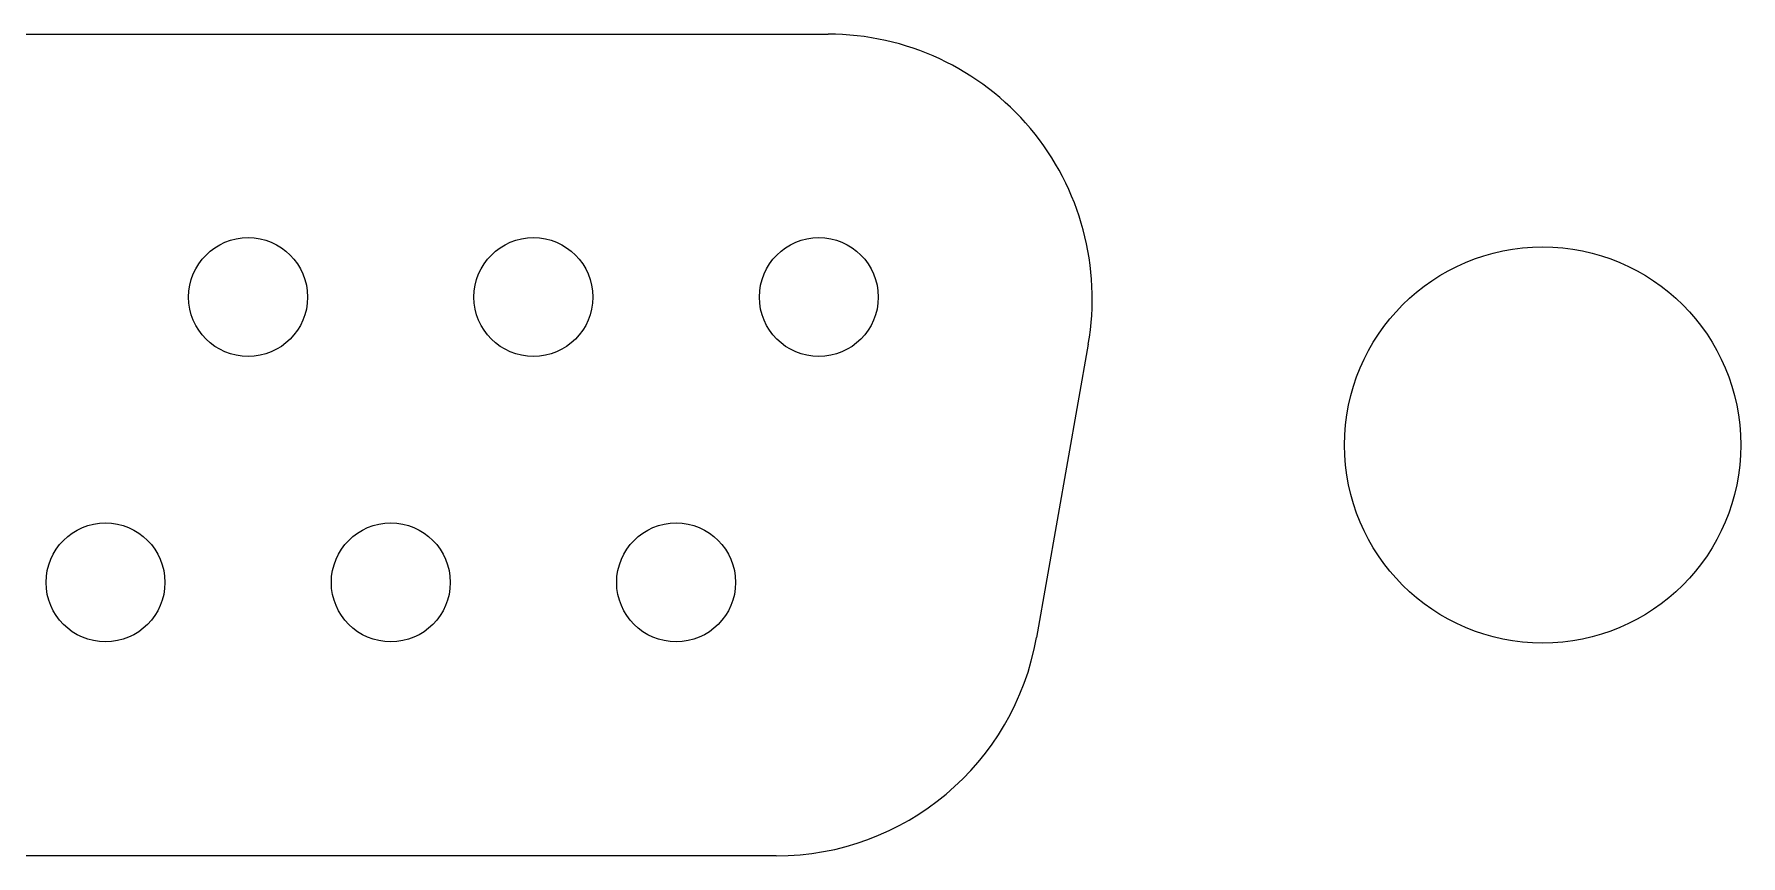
# Model space of a CAD drawing. Header units: inches. Extents: x 1 to 23.7, y 0.3 to 16.9.
# Drawn here: x 2.722 to 3.368, y 5.435 to 5.746 of the extents above; entities that cross this region are included whole.
import ezdxf

# ---------------------------------------------------------------- set-up
doc = ezdxf.new("R2010")
doc.units = ezdxf.units.IN
doc.header["$MEASUREMENT"] = 0
doc.layers.add('3.0_____DWG', color=7, linetype='Continuous')

msp = doc.modelspace()

# ---------------------------------------------------------------- linework, layer by layer
at = {"layer": '3.0_____DWG'}
for p, q in [((2.57917, 5.74584), (3.02217, 5.74584)), ((3.12066, 5.62848), (3.10108, 5.51748)), ((3.0026, 5.43484), (2.59875, 5.43484))]:
    msp.add_line(p, q, dxfattribs=at)
for centre, radius in [((2.80267, 5.64634), 0.0225), ((2.91066, 5.64634), 0.0225), ((3.01869, 5.64634), 0.0225), ((3.29267, 5.59034), 0.075), ((2.74869, 5.53834), 0.0225), ((2.85668, 5.53834), 0.0225), ((2.96467, 5.53834), 0.0225)]:
    msp.add_circle(centre, radius, dxfattribs=at)
for centre, start, end in [((3.02217, 5.64584), 350, 90), ((3.0026, 5.53484), 270, 350)]:
    msp.add_arc(centre, 0.1, start, end, dxfattribs=at)

doc.saveas('drawing.dxf')
